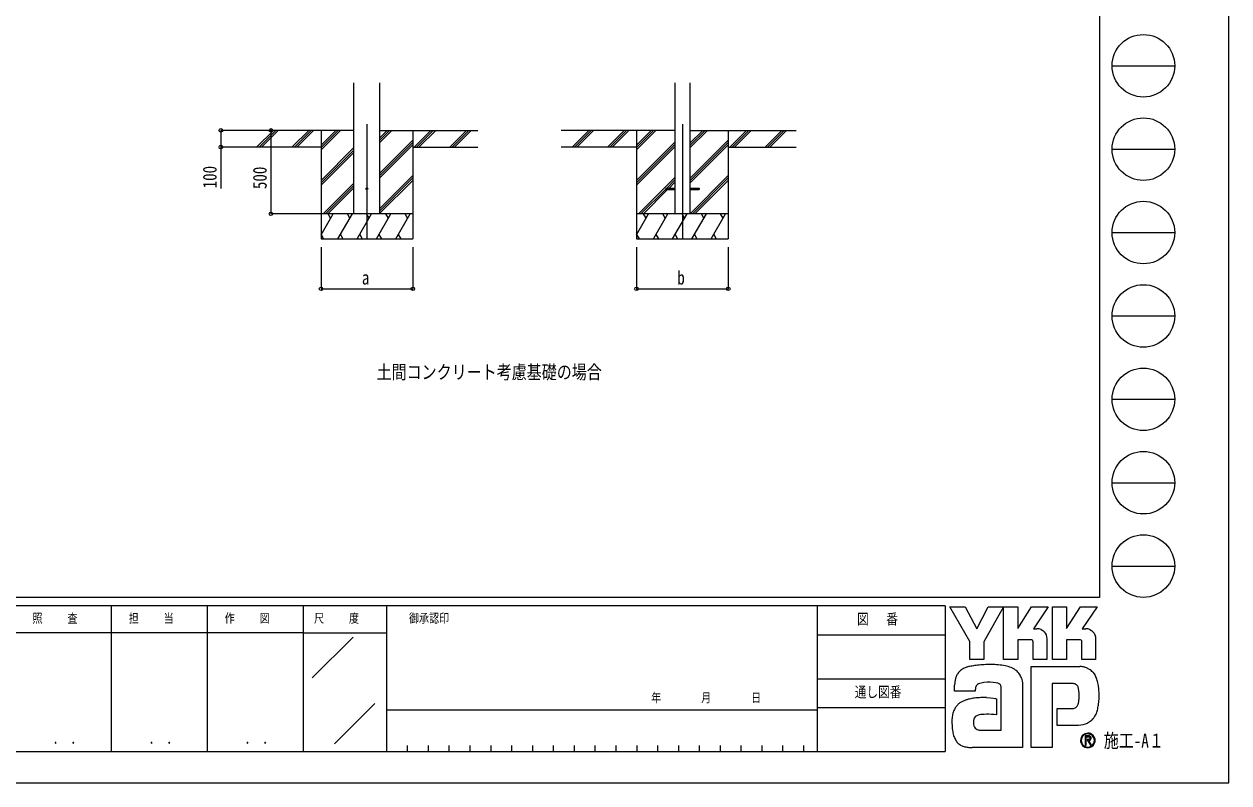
# Model space of a CAD drawing. Units: millimetres, scale not verified. Extents: x -10512 to 10512, y -7425 to 7425.
# Drawn here: x 3291 to 10512, y -7425 to -2875 of the extents above; entities that cross this region are included whole.
import ezdxf
from ezdxf.enums import TextEntityAlignment as Align

# ---------------------------------------------------------------- set-up
doc = ezdxf.new("R2010")
doc.units = ezdxf.units.MM
doc.header["$LTSCALE"] = 30
for name, color, linetype in [('0-2_USER1', 3, 'Continuous'), ('0-3_YKK_12', 2, 'Continuous'), ('0-4_YKK_13', 4, 'Continuous'), ('0-5_YKK_A1', 4, 'Continuous'), ('0-6_YKK_D', 6, 'Continuous'), ('0-7_YKK_ZWAK', 7, 'Continuous')]:
    doc.layers.add(name, color=color, linetype=linetype)
doc.styles.add('ＭＳ ゴシック', font='')
doc.styles.get('ＭＳ ゴシック').set_extended_font_data('MS Gothic')

msp = doc.modelspace()

# ---------------------------------------------------------------- linework, layer by layer
at = {"layer": '0-3_YKK_12'}
for p, q in [((5345.35, -3474.26), (5345.35, -4167.58)), ((7236.35, -3474.26), (7236.35, -4167.58))]:
    msp.add_line(p, q, dxfattribs=at)
at = {"layer": '0-4_YKK_13'}
for p, q in [((7136.35, -3858), (7136.35, -3867)), ((7136.35, -3858), (7191.15, -3858)), ((7136.35, -3867), (7191.15, -3867)), ((7281.55, -3858), (7336.35, -3858)), ((7281.55, -3867), (7336.35, -3867)), ((7336.35, -3858), (7336.35, -3867))]:
    msp.add_line(p, q, dxfattribs=at)
msp.add_lwpolyline([(7136.35, -3858), (7136.35, -3867), (7191.15, -3867)], dxfattribs=at)
msp.add_circle((5345.35, -3862.5), 5, dxfattribs=at)
at = {"layer": '0-5_YKK_A1'}
for p, q in [((5267.6, -4012.5), (5267.6, -3227.15)), ((5423.1, -4012.5), (5423.1, -3227.15)), ((7191.15, -3227.15), (7191.15, -4012.5)), ((7281.55, -3227.15), (7281.55, -4012.5)), ((5267.6, -3512.5), (4619.4, -3512.5)), ((4686.09, -3611.1), (4784.68, -3512.5)), ((4698.82, -3612.5), (4798.82, -3512.5)), ((4712.97, -3612.5), (4812.97, -3512.5)), ((4898.22, -3611.1), (4996.81, -3512.5)), ((4910.96, -3612.5), (5010.96, -3512.5)), ((4925.1, -3612.5), (5025.1, -3512.5)), ((5070.35, -3512.5), (5070.35, -4162.5)), ((5070.35, -3629.38), (5187.23, -3512.5)), ((5070.35, -3615.24), (5173.09, -3512.5)), ((5070.35, -3601.1), (5158.95, -3512.5)), ((5423.1, -3512.5), (6010.97, -3512.5)), ((5423.1, -3585), (5495.6, -3512.5)), ((5423.1, -3570.86), (5481.46, -3512.5)), ((5423.1, -3556.71), (5467.31, -3512.5)), ((5620.35, -3512.5), (5620.35, -4162.5)), ((5629.45, -3612.5), (5729.45, -3512.5)), ((5643.59, -3612.5), (5743.59, -3512.5)), ((5657.73, -3612.5), (5757.73, -3512.5)), ((5841.58, -3612.5), (5941.58, -3512.5)), ((5855.72, -3612.5), (5955.72, -3512.5)), ((5869.86, -3612.5), (5969.86, -3512.5)), ((7191.15, -3512.5), (6510.4, -3512.5)), ((6577.09, -3611.1), (6675.68, -3512.5)), ((6589.82, -3612.5), (6689.82, -3512.5)), ((6603.97, -3612.5), (6703.97, -3512.5)), ((6789.22, -3611.1), (6887.81, -3512.5)), ((6801.96, -3612.5), (6901.96, -3512.5)), ((6816.1, -3612.5), (6916.1, -3512.5)), ((6961.35, -3512.5), (6961.35, -4162.5)), ((6961.35, -3629.38), (7078.23, -3512.5)), ((6961.35, -3615.24), (7064.09, -3512.5)), ((6961.35, -3601.1), (7049.95, -3512.5)), ((7281.55, -3512.5), (7919.56, -3512.5)), ((7281.55, -3617.55), (7386.6, -3512.5)), ((7281.55, -3603.41), (7372.46, -3512.5)), ((7281.55, -3589.26), (7358.31, -3512.5)), ((7511.35, -3512.5), (7511.35, -4162.5)), ((7520.45, -3612.5), (7620.45, -3512.5)), ((7534.59, -3612.5), (7634.59, -3512.5)), ((7548.73, -3612.5), (7648.73, -3512.5)), ((7732.58, -3612.5), (7832.58, -3512.5)), ((7746.72, -3612.5), (7846.72, -3512.5)), ((7760.86, -3612.5), (7860.86, -3512.5)), ((5423.1, -3768.84), (5620.35, -3571.6)), ((5423.1, -3782.99), (5620.35, -3585.74)), ((5423.1, -3797.13), (5620.35, -3599.88)), ((6961.35, -3813.23), (7191.15, -3583.43)), ((6961.35, -3827.37), (7191.15, -3597.57)), ((7281.55, -3801.39), (7511.35, -3571.6)), ((7281.55, -3815.54), (7511.35, -3585.74)), ((7281.55, -3829.68), (7511.35, -3599.88)), ((5070.35, -3612.5), (4619.4, -3612.5)), ((5070.35, -3813.23), (5267.6, -3615.98)), ((5070.35, -3827.37), (5267.6, -3630.12)), ((5070.35, -3841.51), (5267.6, -3644.26)), ((5620.35, -3612.5), (6010.97, -3612.5)), ((6961.35, -3612.5), (6510.4, -3612.5)), ((6961.35, -3841.51), (7191.15, -3611.71)), ((7511.35, -3612.5), (7919.56, -3612.5)), ((5423.1, -3980.97), (5620.35, -3783.73)), ((5423.1, -3995.12), (5620.35, -3797.87)), ((5423.1, -4009.26), (5620.35, -3812.01)), ((6974.21, -4012.5), (7191.15, -3795.56)), ((7142.85, -3858), (7191.15, -3809.7)), ((7156.99, -3858), (7191.15, -3823.84)), ((7282.57, -4012.5), (7511.35, -3783.73)), ((7296.72, -4012.5), (7511.35, -3797.87)), ((7310.86, -4012.5), (7511.35, -3812.01)), ((5083.21, -4012.5), (5267.6, -3828.11)), ((5097.35, -4012.5), (5267.6, -3842.25)), ((5111.49, -4012.5), (5267.6, -3856.39)), ((6988.35, -4012.5), (7136.35, -3864.5)), ((7002.49, -4012.5), (7147.99, -3867)), ((5620.35, -4012.5), (5070.35, -4012.5)), ((5070.35, -4137.95), (5142.78, -4012.5)), ((5127.78, -4038.48), (5112.78, -4012.5)), ((5171.65, -4162.5), (5258.25, -4012.5)), ((5243.25, -4038.48), (5228.25, -4012.5)), ((5287.12, -4162.5), (5373.72, -4012.5)), ((5358.72, -4038.48), (5343.72, -4012.5)), ((5402.59, -4162.5), (5489.19, -4012.5)), ((5474.19, -4038.48), (5459.19, -4012.5)), ((5518.06, -4162.5), (5604.66, -4012.5)), ((5589.66, -4038.48), (5574.66, -4012.5)), ((7511.35, -4012.5), (6961.35, -4012.5)), ((6961.35, -4137.95), (7033.78, -4012.5)), ((7018.78, -4038.48), (7003.78, -4012.5)), ((7062.65, -4162.5), (7149.25, -4012.5)), ((7134.25, -4038.48), (7119.25, -4012.5)), ((7178.12, -4162.5), (7264.72, -4012.5)), ((7249.72, -4038.48), (7234.72, -4012.5)), ((7293.59, -4162.5), (7380.19, -4012.5)), ((7365.19, -4038.48), (7350.19, -4012.5)), ((7409.06, -4162.5), (7495.66, -4012.5)), ((7480.66, -4038.48), (7465.66, -4012.5)), ((5070.35, -4162.5), (5620.35, -4162.5)), ((5071.18, -4136.52), (5086.17, -4162.5)), ((5186.64, -4136.52), (5201.64, -4162.5)), ((5302.11, -4136.52), (5317.11, -4162.5)), ((5417.59, -4136.52), (5432.59, -4162.5)), ((5533.06, -4136.52), (5548.05, -4162.5)), ((6961.35, -4162.5), (7511.35, -4162.5)), ((6962.18, -4136.52), (6977.17, -4162.5)), ((7077.64, -4136.52), (7092.64, -4162.5)), ((7193.11, -4136.52), (7208.11, -4162.5)), ((7308.59, -4136.52), (7323.59, -4162.5)), ((7424.06, -4136.52), (7439.05, -4162.5))]:
    msp.add_line(p, q, dxfattribs=at)
at = {"layer": '0-6_YKK_D'}
for p, q in [((4685.01, -3512.5), (4469.35, -3512.5)), ((4844.29, -3512.5), (4769.35, -3512.5)), ((4770.35, -3512.5), (4770.35, -4012.5)), ((4685.01, -3612.5), (4469.35, -3612.5)), ((5069.35, -4012.5), (4769.35, -4012.5)), ((5070.35, -4212.5), (5070.35, -4463.5)), ((5620.35, -4212.5), (5620.35, -4463.5)), ((6961.35, -4212.5), (6961.35, -4463.5)), ((7511.35, -4212.5), (7511.35, -4463.5)), ((5070.35, -4462.5), (5620.35, -4462.5)), ((6961.35, -4462.5), (7511.35, -4462.5))]:
    msp.add_line(p, q, dxfattribs=at)
msp.add_lwpolyline([(4470.35, -3512.5), (4470.35, -3612.5), (4470.35, -3861)], dxfattribs=at)
for centre in [(4470.35, -3512.5), (4770.35, -3512.5), (4470.35, -3612.5), (4770.35, -4012.5), (5070.35, -4462.5), (5620.35, -4462.5), (6961.35, -4462.5), (7511.35, -4462.5)]:
    msp.add_circle(centre, 10.62, dxfattribs=at)
at = {"layer": '0-7_YKK_ZWAK'}
for p, q in [((9737.55, 6937.5), (9737.55, -6312.5)), ((9812.55, -3125), (10187.55, -3125)), ((9812.55, -3625), (10187.55, -3625)), ((9812.55, -4125), (10187.55, -4125)), ((9812.55, -4625), (10187.55, -4625)), ((9812.55, -5125), (10187.55, -5125)), ((9812.55, -5625), (10187.55, -5625)), ((9812.55, -6125), (10187.55, -6125)), ((9737.55, -6312.5), (-9762.45, -6312.5)), ((3812.55, -6362.5), (3812.55, -7237.5)), ((4387.55, -6362.5), (4387.55, -7237.5)), ((4962.55, -6362.5), (4962.55, -7237.5)), ((5462.55, -6362.5), (4962.55, -6362.5)), ((8043.8, -6362.5), (5462.55, -6362.5)), ((5462.55, -6362.5), (5462.55, -7237.5)), ((8043.8, -6362.5), (8043.8, -7237.5)), ((8812.55, -6362.5), (8043.8, -6362.5)), ((8812.55, -6362.5), (8812.55, -7237.5)), ((4962.55, -6525), (3237.55, -6525)), ((4962.55, -6525), (5462.55, -6525)), ((5017.76, -6795.73), (5262.59, -6550.9)), ((8043.8, -6537.5), (8812.55, -6537.5)), ((8043.8, -6800), (8812.55, -6800)), ((5151.68, -7189.97), (5392.23, -6949.42)), ((5462.55, -6987.5), (8043.8, -6987.5)), ((8812.55, -6975), (8043.8, -6975)), ((9697.91, -7139.3), (9697.91, -7139.3)), ((5587.55, -7200), (5587.55, -7237.5)), ((5712.55, -7200), (5712.55, -7237.5)), ((5837.55, -7200), (5837.55, -7237.5)), ((5962.55, -7200), (5962.55, -7237.5)), ((6087.55, -7200), (6087.55, -7237.5)), ((6212.55, -7200), (6212.55, -7237.5)), ((6337.55, -7200), (6337.55, -7237.5)), ((6462.55, -7200), (6462.55, -7237.5)), ((6587.55, -7200), (6587.55, -7237.5)), ((6712.55, -7200), (6712.55, -7237.5)), ((6837.55, -7200), (6837.55, -7237.5)), ((6962.55, -7200), (6962.55, -7237.5)), ((7087.55, -7200), (7087.55, -7237.5)), ((7212.55, -7200), (7212.55, -7237.5)), ((7337.55, -7200), (7337.55, -7237.5)), ((7462.55, -7200), (7462.55, -7237.5)), ((7587.55, -7200), (7587.55, -7237.5)), ((7712.55, -7200), (7712.55, -7237.5)), ((7837.55, -7200), (7837.55, -7237.5)), ((7962.55, -7200), (7962.55, -7237.5)), ((9666.68, -7209.95), (9666.68, -7209.95)), ((3237.55, -7237.5), (4962.55, -7237.5)), ((4962.55, -7237.5), (5462.55, -7237.5)), ((5462.55, -7237.5), (8043.8, -7237.5)), ((8043.8, -7237.5), (8812.55, -7237.5))]:
    msp.add_line(p, q, dxfattribs=at)
for points in [[(-10512.5, -7425), (10512.5, -7425), (10512.5, 7425), (-10512.5, 7425)], [(8840.05, -6370), (8932.08, -6370), (9001.18, -6500.25), (9070.1, -6370), (9162.19, -6370), (9044.18, -6579.98), (9044.18, -6685.33), (8960.24, -6685.33), (8960.24, -6577.14)]]:
    msp.add_lwpolyline(points, close=True, dxfattribs=at)
for points in [[(4962.55, -6362.5), (3237.55, -6362.5), (3237.55, -7237.5)], [(9326.37, -6566.52), (9246.92, -6566.52), (9246.92, -6685.24), (9162.29, -6685.24), (9162.29, -6370), (9246.92, -6370), (9246.92, -6498.96), (9330.17, -6370), (9429.6, -6370), (9340.4, -6500.53), (9343.56, -6500.53), (9347.05, -6500.53), (9350.63, -6500.53), (9354.08, -6500.53), (9357.16, -6500.53), (9359.65, -6500.53), (9361.31, -6500.53), (9361.92, -6500.53)], [(9618.78, -6566.52), (9539.42, -6566.52), (9539.42, -6685.33), (9454.74, -6685.33), (9454.74, -6370), (9539.42, -6370), (9539.42, -6498.96), (9622.58, -6370), (9722.01, -6370), (9632.81, -6500.53), (9636, -6500.53), (9639.51, -6500.53), (9643.09, -6500.53), (9646.53, -6500.53), (9649.6, -6500.53), (9652.08, -6500.53), (9653.73, -6500.53), (9654.33, -6500.53)], [(9386.26, -6505.53), (9396.37, -6511.31), (9404.93, -6518.83), (9411.81, -6527.8), (9416.89, -6537.87), (9420.03, -6548.74), (9421.1, -6560.09), (9421.1, -6685.55), (9338.53, -6685.55), (9338.53, -6578.52)], [(9678.7, -6505.53), (9688.84, -6511.31), (9697.44, -6518.83), (9704.35, -6527.8), (9709.46, -6537.87), (9712.62, -6548.74), (9713.7, -6560.09), (9713.7, -6685.33), (9630.93, -6685.33), (9630.93, -6578.52)], [(9572.17, -6828.77), (9452.98, -6828.77), (9452.98, -7212.5), (9328.08, -7212.5), (9328.08, -6726.98), (9618.38, -6726.98)], [(9696.78, -6761.28), (9704.93, -6771.56), (9711.03, -6781.52), (9715.29, -6790.54)], [(9011.99, -6830.78), (9006.18, -6834.05), (9001.65, -6838.04), (8998.22, -6842.71), (8995.73, -6847.99), (8994.01, -6853.83), (8992.9, -6860.17), (8992.23, -6866.97), (8991.82, -6874.17), (8866.86, -6874.47), (8867.23, -6857.38), (8867.92, -6838.18)], [(9269.27, -6797.91), (9272.82, -6812.25), (9274.83, -6827.61), (9275.46, -6843.97), (9275.46, -7212.5), (8973.88, -7212.5)], [(9059.87, -6913.82), (9083.52, -6915.38), (9102.11, -6917.46), (9114.28, -6919.42), (9118.63, -6920.58), (9118.63, -7016.18), (9104.81, -7014.72), (9089.64, -7013.9), (9074.12, -7013.58), (9059.22, -7013.63), (9045.92, -7013.91), (9035.21, -7014.27), (9028.06, -7014.59), (9025.46, -7014.73), (9014.66, -7016.71), (9005.34, -7019.8), (8997.51, -7024.03), (8991.17, -7029.42), (8986.32, -7035.99), (8982.96, -7043.76), (8981.09, -7052.75), (8980.71, -7062.98), (8981.91, -7074.22), (8984.29, -7083.52), (8987.73, -7091.04), (8992.07, -7096.97), (8997.15, -7101.49), (9002.83, -7104.76), (9008.97, -7106.98), (9015.4, -7108.31), (9148.16, -7108.31), (9148.16, -6862.68), (9148.19, -6857.81), (9147.94, -6853.05), (9147.32, -6848.47), (9146.25, -6844.12), (9144.66, -6840.06), (9142.46, -6836.37), (9139.59, -6833.1), (9135.97, -6830.31)], [(9135.97, -6830.31), (9128.18, -6827.25), (9115.73, -6824.67), (9099.85, -6822.75), (9081.77, -6821.74), (9062.71, -6821.82), (9043.91, -6823.21)], [(9614.57, -6902.49), (9614.41, -6886.58), (9613.65, -6872.24), (9611.86, -6859.66), (9608.59, -6848.98)], [(9686.41, -7052.43), (9674.87, -7061.39), (9662.86, -7068.44), (9650.46, -7073.7), (9637.75, -7077.3), (9624.84, -7079.36), (9611.8, -7080.02), (9483.4, -7080.02), (9483.4, -6979.16), (9555.8, -6979.16), (9569.15, -6978.97), (9580.89, -6977.83), (9590.97, -6974.88)], [(9686.52, -7156.49), (9686.45, -7155.03), (9686.27, -7153.62), (9685.97, -7152.26), (9685.55, -7150.97), (9685.01, -7149.75), (9684.35, -7148.59), (9683.58, -7147.52), (9682.7, -7146.53), (9681.54, -7145.51), (9680.26, -7144.62), (9678.85, -7143.86), (9677.33, -7143.23), (9675.7, -7142.74), (9673.96, -7142.39), (9672.12, -7142.18), (9670.19, -7142.11), (9651.25, -7142.11), (9651.25, -7197.85), (9656.97, -7197.85), (9656.97, -7147.79), (9670.19, -7147.79), (9671.56, -7147.84), (9672.84, -7147.97), (9674.04, -7148.19), (9675.16, -7148.5), (9676.18, -7148.89), (9677.11, -7149.36), (9677.94, -7149.92), (9678.66, -7150.56)], [(9680.9, -7156.49), (9680.55, -7159.17), (9679.59, -7161.28), (9678.15, -7162.89), (9676.37, -7164.06), (9674.36, -7164.86), (9672.26, -7165.35), (9670.21, -7165.6), (9668.32, -7165.67), (9663.36, -7165.67), (9665.86, -7169.92), (9682.23, -7198.04), (9688.78, -7198.04), (9673, -7170.98), (9674.48, -7170.68), (9675.89, -7170.31), (9677.23, -7169.86), (9678.49, -7169.33), (9679.67, -7168.72), (9680.77, -7168.04), (9681.78, -7167.28), (9682.7, -7166.44)]]:
    msp.add_lwpolyline(points, dxfattribs=at)
for centre in [(10000.05, -3125), (10000.05, -3625), (10000.05, -4125), (10000.05, -4625), (10000.05, -5125), (10000.05, -5625), (10000.05, -6125)]:
    msp.add_circle(centre, 187.5, dxfattribs=at)
for centre, radius, start, end in [((9326.81, -6578.23), 11.72, 358.57817, 92.1683), ((9362.04, -6562.97), 62.44, 78.26798, 90.11215), ((9362.93, -6558.43), 57.81, 66.19963, 78.22058), ((9619.27, -6578.18), 11.67, 358.29941, 92.43455), ((9654.45, -6563.08), 62.55, 78.27851, 90.10826), ((9655.31, -6558.7), 58.09, 66.2483, 78.23226), ((9086.17, -7425.11), 710, 91.6169, 94.94971), ((9083.42, -7310.15), 595.01, 87.51794, 91.66439), ((9091.15, -7144.44), 429.12, 81.92631, 87.59083), ((8979.01, -6828.22), 108.95, 152.2125, 163.4865), ((8962.34, -6819.6), 90.18, 138.03852, 152.12015), ((8962.33, -6820.02), 90.45, 122.60463, 137.83438), ((8974.29, -6839.36), 113.2, 108.37421, 122.42809), ((8993.23, -6906.73), 183.13, 100.93159, 107.35499), ((9055.13, -7207.04), 489.75, 97.86054, 101.37938), ((9084.19, -7408.95), 693.73, 94.90201, 97.9576), ((9113.97, -6988.08), 271.1, 73.67137, 82.05943), ((9147.82, -6874.79), 152.88, 60.60528, 73.9085), ((9161.67, -6847.16), 122.01, 52.17347, 59.90542), ((9174.06, -6831.12), 101.74, 43.55042, 52.14561), ((9180.89, -6824.52), 92.24, 34.48659, 43.50182), ((9180.94, -6824.38), 92.12, 25.58915, 34.43128), ((9172.74, -6828.22), 101.17, 17.43089, 25.54591), ((9613.64, -6860.53), 133.64, 78.73198, 87.96551), ((9617.56, -6840.49), 113.22, 69.03034, 78.69541), ((9621.21, -6830.75), 102.82, 59.39484, 68.9885), ((9622.9, -6827.78), 99.4, 50.3012, 59.3616), ((9622.28, -6828.48), 100.33, 42.05209, 50.28551), ((9094.51, -6851.15), 226.96, 171.55622, 176.72493), ((9017.6, -6839.67), 149.2, 163.48385, 171.57982), ((9044.98, -6909.07), 84.96, 102.4979, 112.84632), ((9061.41, -6979.98), 157.75, 96.37207, 102.75341), ((9572.85, -6890.03), 61.26, 77.94572, 90.63794), ((9578.18, -6865.04), 35.72, 60.20991, 77.92418), ((9581.63, -6858.55), 28.37, 39.8078, 59.75378), ((9576.78, -6862.26), 34.47, 22.65544, 39.38165), ((9572.73, -6857.03), 157.3, 14.76267, 25.00486), ((9476.25, -6883.32), 257.3, 7.9139, 14.95041), ((9379.89, -6897.34), 354.67, 2.54376, 8.01251), ((8976.54, -7056.43), 134.67, 112.58838, 120.58162), ((8992.48, -7094.75), 176.17, 106.61303, 112.59024), ((9017.56, -7179.03), 264.11, 99.87193, 106.59825), ((9031.61, -7258.18), 344.49, 94.78469, 99.91711), ((9038.45, -7336.93), 423.53, 90.80099, 94.81812), ((9039.49, -7395.56), 482.18, 87.57779, 90.82714), ((9481.24, -6916.9), 132.77, 347.14308, 355.40008), ((9330.51, -6903.94), 284.06, 355.2339, 0.29193), ((9340.42, -6901.25), 394.19, 352.8937, 357.82206), ((9324.66, -6900.24), 409.98, 357.76419, 2.60674), ((8981.14, -7040.72), 127.26, 153.89178, 164.94341), ((8962.32, -7031.67), 106.37, 142.04688, 153.80771), ((8958.69, -7029.07), 101.91, 130.60221, 141.94427), ((8964.69, -7036.28), 111.29, 120.60724, 130.53081), ((9579.3, -6948.57), 28.78, 293.91672, 314.09376), ((9575.37, -6945.11), 34, 314.78099, 333.92928), ((9550.12, -6932.85), 62.07, 334.00676, 347.34989), ((9533.51, -6937.79), 197.44, 339.22498, 347.31457), ((9422.87, -6911.98), 311.04, 347.15166, 352.97565), ((9095.33, -7058.72), 243.22, 174.55588, 182.47272), ((9231.24, -7056.58), 379.12, 181.90948, 187.89042), ((9022.45, -7051.74), 170.01, 164.97537, 174.56739), ((9603.07, -6958.47), 125.59, 311.57033, 318.66243), ((9588.53, -6945.72), 144.93, 318.67367, 325.29112), ((9625.9, -6973.56), 98.37, 326.23251, 339.61931), ((9071.73, -7079.01), 218.04, 187.80471, 196.36971), ((8987.51, -7103.89), 130.22, 196.3102, 208.20993), ((9666.75, -7170.47), 44.1, 90.09157, 179.92363), ((9666.48, -7170.33), 39.22, 134.8007, 180.12175), ((9666.59, -7170.11), 39.14, 89.86602, 135.149), ((9666.75, -7170.39), 44.02, 44.93442, 90.08536), ((9666.76, -7170.41), 39.44, 45.03108, 90.11509), ((9666.79, -7170.42), 39.43, 0.00643, 45.07115), ((9667.1, -7170.25), 43.68, 359.78949, 45.13288), ((8950.84, -7123.41), 88.68, 208.29777, 223.35561), ((8942.57, -7130.69), 77.67, 223.64205, 239.63663), ((8949.43, -7118.2), 91.91, 239.8785, 253.65355), ((8962, -7075.02), 136.89, 253.69102, 263.74909), ((8972.65, -6980.24), 232.26, 263.68487, 270.30455), ((9666.49, -7170.52), 43.83, 179.86065, 225.14399), ((9666.32, -7170.58), 39.06, 179.75513, 225.29722), ((9666.7, -7170.53), 43.98, 224.94536, 269.98445), ((9666.61, -7170.94), 39.01, 224.62822, 270.10973), ((9666.62, -7170.35), 39.6, 270.09072, 359.90926), ((9666.69, -7170.31), 44.2, 269.98802, 314.93777), ((9672.52, -7156.26), 8.38, 358.3894, 42.86139), ((9672.69, -7156.89), 13.84, 316.37674, 1.6565), ((9666.99, -7170.6), 43.78, 314.92572, 0.23508)]:
    msp.add_arc(centre, radius, start, end, dxfattribs=at)

# ---------------------------------------------------------------- texts
at = {"layer": '0-2_USER1', "style": 'ＭＳ ゴシック', "width": 0.8}
msp.add_text('土間コンクリート考慮基礎の場合', height=82.48, dxfattribs=at).set_placement((5403.5, -5027.5), align=Align.BOTTOM_LEFT)
at = {"layer": '0-6_YKK_D', "style": 'ＭＳ ゴシック', "width": 0.8}
for s, p in [('100', (4469.35, -3860)), ('500', (4769.35, -3864.5))]:
    msp.add_text(s, height=82.48, rotation=90, dxfattribs=at).set_placement(p, align=Align.BOTTOM_LEFT)
for s, p in [('a', (5315.35, -4461.5)), ('b', (7206.35, -4461.5))]:
    msp.add_text(s, height=82.48, dxfattribs=at).set_placement(p, align=Align.BOTTOM_LEFT)
at = {"layer": '0-7_YKK_ZWAK', "style": 'ＭＳ ゴシック', "width": 0.8}
for s, height, p in [('照     査', 54.99, (3341.05, -6481.25)), ('担     当', 54.99, (3918.05, -6481.25)), ('作     図', 54.99, (4493.05, -6481.25)), ('尺     度', 54.99, (5028.55, -6481.25)), ('御承認印', 54.99, (5597.85, -6481.25)), ('図\u3000 番', 64.15, (8283.51, -6493.75)), ('通し図番', 64.15, (8269.51, -6931.25)), ('年        月        日', 54.99, (7049.77, -6958.04)), ('施工-A１', 82.48, (9762.55, -7237.5)), ('． ．', 64.79, (3462.5, -7210.88)), ('． ．', 64.79, (4037.5, -7210.88)), ('． ．', 64.79, (4612.5, -7210.88))]:
    msp.add_text(s, height=height, dxfattribs=at).set_placement(p, align=Align.BOTTOM_LEFT)

doc.saveas('drawing.dxf')
